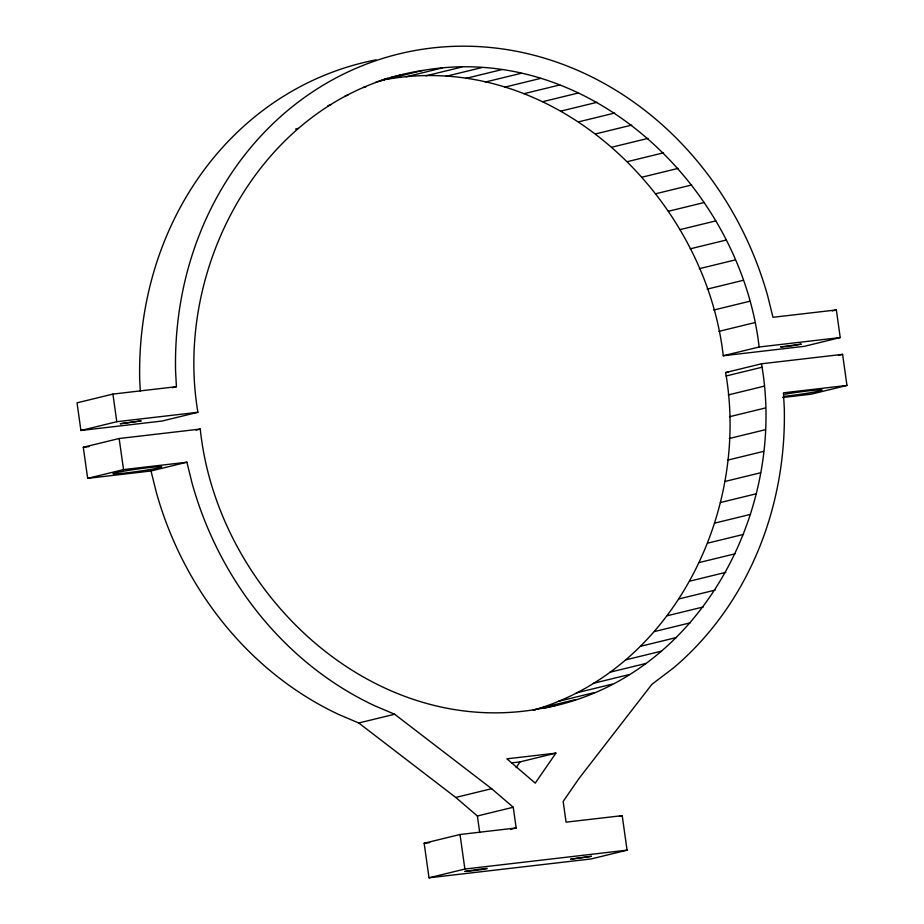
<?xml version="1.0" encoding="UTF-8"?>
<svg xmlns="http://www.w3.org/2000/svg" width="924" height="924" viewBox="0 0 924 924"><rect width="100%" height="100%" fill="white"/><g stroke="black" fill="none" stroke-linecap="round" stroke-linejoin="round"><path stroke-width="1.39" d="M534.291 709.909C673.688 668.791 749.861 510.51 725.617 372.545L761.491 363.79L842.596 354.354L846.962 385.447L811.087 394.202L782.582 397.516M544.224 708.084C698.186 679.336 787.664 511.249 761.491 363.79M516.066 767.659L520.039 761.884L555.913 753.129L535.227 783.125L506.895 758.835L555.913 753.129M723.261 355.752L759.135 346.997C740.678 186.937 589.397 41.43 422.522 70.49C266.251 94.398 172.811 263.64 197.898 412.289L162.023 421.044L80.919 430.48L77.038 402.841L112.913 394.086L176.415 386.694L175.572 371.009A335.285 300.993 76.3 0 1 429.186 48.337A335.285 300.993 76.3 0 1 767.729 296.061L772.972 317.302L836.347 309.933L840.228 337.56L804.354 346.327L723.261 355.752C704.816 193.89 549.537 46.708 381.127 80.376M383.91 79.187L388.045 78.17M390.806 77.5L403.222 74.463M376.022 81.959L384.303 79.938M386.648 79.245L422.522 70.49M406.214 76.773L442.088 68.006M363.074 87.537L365.835 86.868M425.952 75.814L461.827 67.048M345.16 95.9L347.921 95.218M445.772 76.38L481.647 67.614M327.881 105.636L330.642 104.966M465.581 78.459L501.455 69.704M485.273 82.051L521.148 73.296M295.565 129.083L298.325 128.413M504.758 87.145L540.632 78.39M523.954 93.694L559.817 84.939M542.735 101.686L578.609 92.931M561.041 111.076L596.916 102.321M578.759 121.818L614.633 113.051M595.83 133.853L631.704 125.098M612.138 147.135L648.013 138.369M627.627 161.585L663.501 152.83M642.215 177.142L678.089 168.387M655.832 193.728L691.706 184.973M668.41 211.261L704.284 202.506M679.891 229.66L715.765 220.905M690.205 248.833L726.079 240.078M172.268 387.71L176.415 386.694M699.329 268.688L735.204 259.933M80.919 430.48L116.794 421.714L197.898 412.289M707.195 289.12L743.069 280.365M510.649 829.313L516.169 827.973L513.259 807.241L491.626 788.692L394.629 714.24L374.59 705.717A335.285 300.993 76.3 0 1 192.146 483.471L186.902 462.219L151.028 470.974L87.653 478.355L83.287 447.262L119.161 438.507L200.254 429.071C217.798 597.77 382.49 749.364 556.652 705.058M196.119 430.087L200.254 429.071M713.767 310.037L749.641 301.282M87.653 478.355L123.527 469.6L186.902 462.219M719.022 331.346L754.896 322.58M832.212 310.938L836.347 309.933M726.102 375.999L761.977 367.244M838.449 355.359L842.596 354.354M728.32 394.918L764.194 386.163M729.486 416.736L765.361 407.981M729.267 438.507L765.141 429.752M727.662 460.14L763.536 451.386M724.682 481.531L760.556 472.776M720.35 502.552L756.225 493.797M714.679 523.123L750.554 514.368M707.692 543.139L743.566 534.384M699.422 562.497L735.296 553.742M689.928 581.104L725.802 572.349M679.232 598.868L715.107 590.113M667.405 615.707L703.279 606.952M654.492 631.542L690.367 622.788M640.563 646.28L676.437 637.525M151.028 470.974L156.272 492.226A335.285 300.993 76.3 0 0 338.715 714.471L358.755 722.995L394.629 714.24M625.675 659.875L661.549 651.12M609.921 672.233L645.795 663.478M593.358 683.321L629.232 674.555M576.391 692.885L612.266 684.13M558.165 701.408L594.04 692.654M539.697 708.338L575.571 699.584M533.217 710.048L535.978 709.378M358.755 722.995L455.751 797.447L491.626 788.692M455.751 797.447L477.385 815.996L513.259 807.241M846.962 385.447L783.46 392.827L784.303 408.512A335.285 300.993 76.3 0 1 673.573 667.879L651.905 684.314L578.955 778.539L563.155 801.443L566.066 822.164L622.21 815.638L627.061 850.172L591.187 858.939L429.013 877.8L424.151 843.254L460.025 834.499L516.169 827.973M619.45 816.308L622.21 815.638M429.013 877.8L464.876 869.045L627.061 850.172M759.135 346.997L840.228 337.56M83.287 447.262L88.97 446.604M725.617 372.545L728.47 372.21M511.642 762.866L520.039 761.884M424.151 843.254L429.764 842.607M477.385 815.996L479.706 832.582M460.025 834.499L464.876 869.045M112.913 394.086L116.794 421.714M119.161 438.507L123.527 469.6M140.309 391.175L139.697 379.764A335.285 300.993 76.3 0 1 376.01 59.864M784.869 394.225A24.567 1.201 -8 0 1 816.504 390.055A24.567 1.201 -8 0 1 815.361 391.822A24.567 1.201 -8 0 1 783.425 396.442M120.409 423.735L140.956 420.917L120.409 423.735M570.859 859.158L591.406 856.329L570.859 859.158M780.826 346.893L788.542 346.431L801.293 344.121L780.826 346.893M464.991 871.424C485.273 869.992 502.852 865.418 464.991 871.424M121.506 473.423A24.567 1.201 -8 0 0 161.25 467.151A24.567 1.201 -8 0 0 129.256 470.27A24.567 1.201 -8 0 0 121.506 473.423"/></g></svg>
